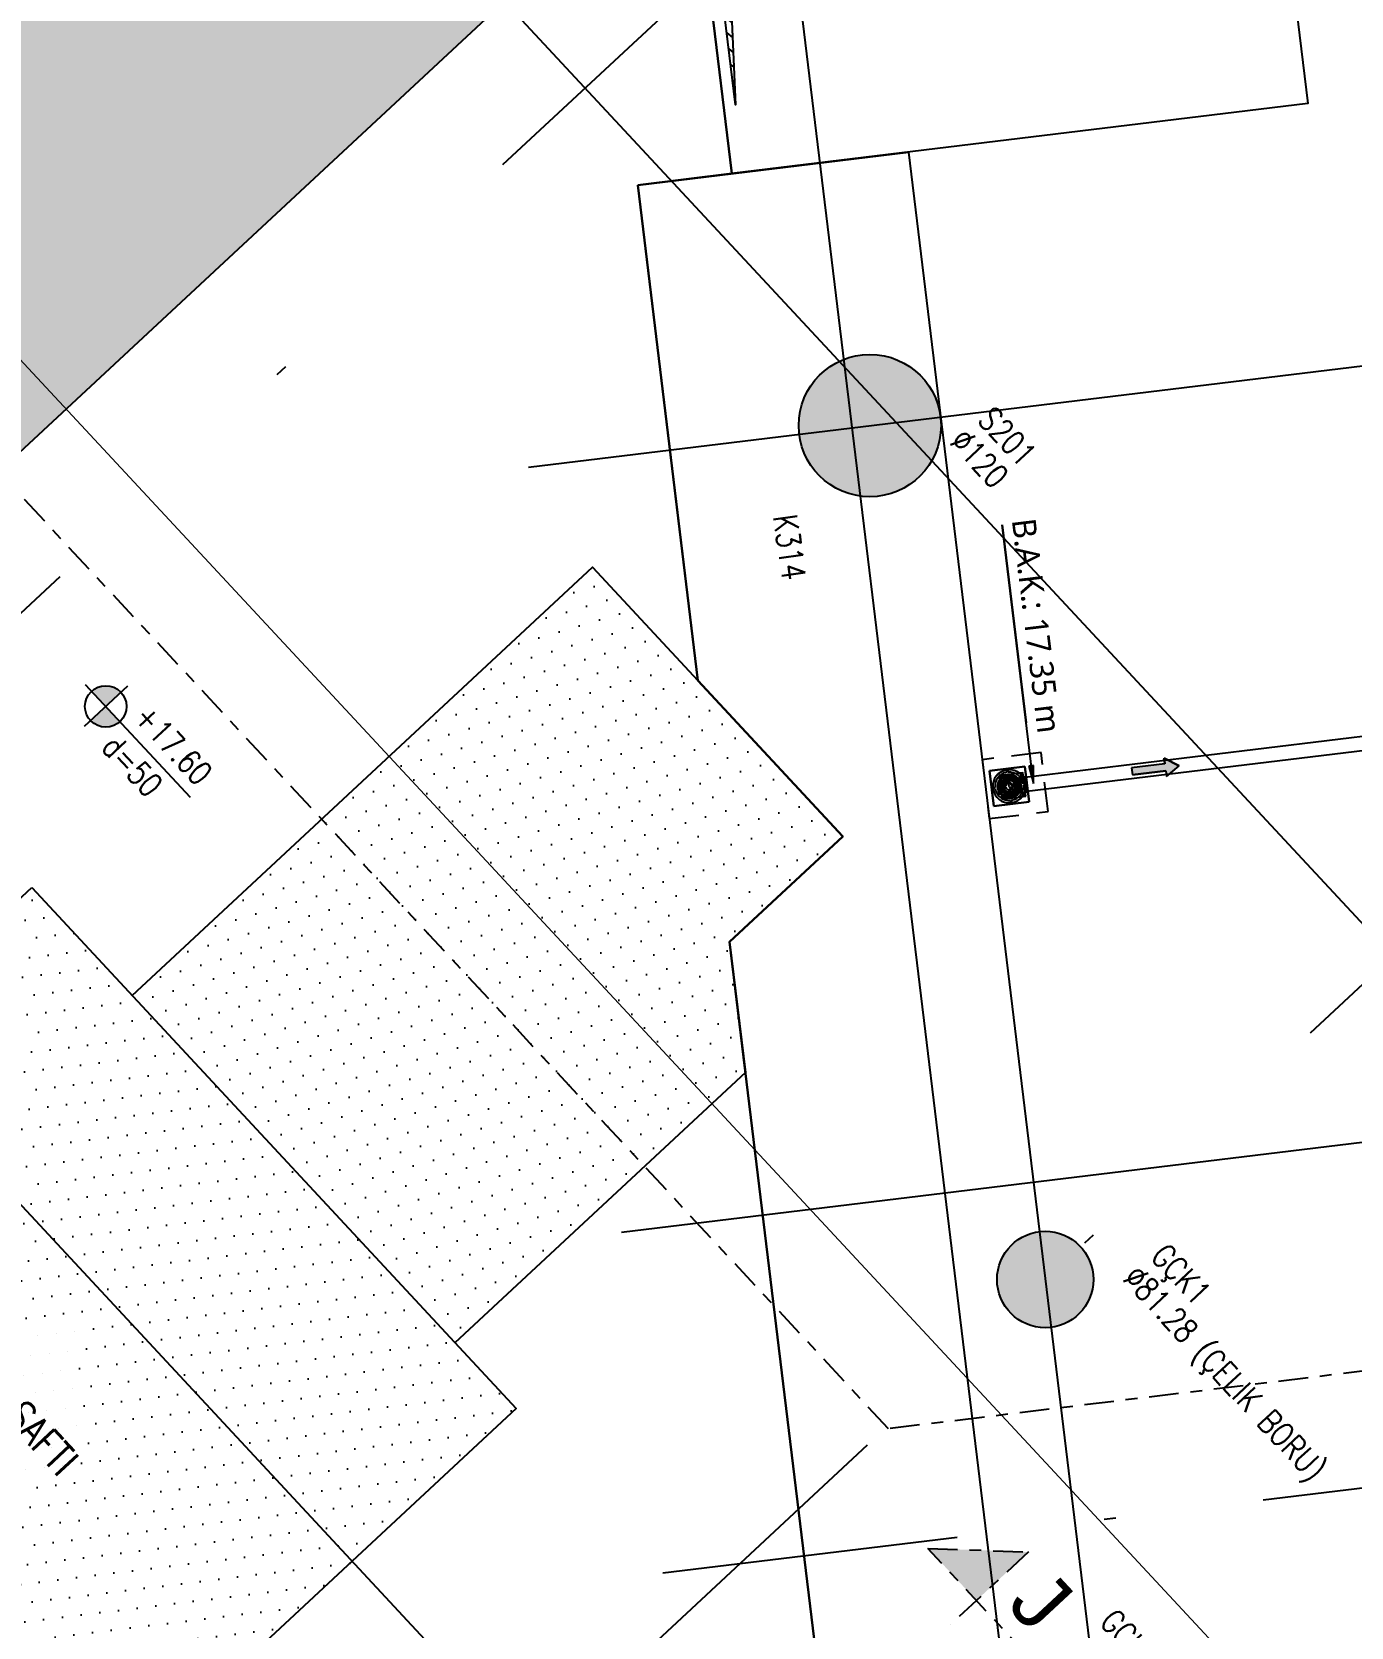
# Model space of a CAD drawing. Header units: millimetres. Extents: x 400382 to 401276, y 4543898 to 4544126.
# Drawn here: x 400429.5 to 400440.63, y 4544077.03 to 4544090.48 of the extents above; entities that cross this region are included whole.
import ezdxf
from ezdxf.enums import TextEntityAlignment as Align

# ---------------------------------------------------------------- set-up
doc = ezdxf.new("R2010")
doc.units = ezdxf.units.MM
for name, pattern in [('ACAD_ISO05W100', [33, 24, -3, 0, -3, 0, -3]), ('AKS', [3, 2.5, -0.25, 0, -0.25]), ('CENTER', [2, 1.25, -0.25, 0.25, -0.25]), ('CIZGI', [0.4, 0.25, -0.15]), ('CONTINU', [0]), ('DASHDOT2', [0.5, 0.25, -0.125, 0, -0.125])]:
    doc.linetypes.add(name, pattern=pattern)
doc.layers.add('A-DETL', color=90, linetype='Continuous', lineweight=15)
for name, color, linetype in [('aks prota', 2, 'AKS'), ('boşluk prota', 2, 'Continuous'), ('boşluk taraması prota', 252, 'Continuous'), ('iderzi_PROTA', 3, 'Continuous'), ('kesit tarama prota', 252, 'Continuous'), ('kiriş prota', 6, 'Continuous'), ('kolon prota', 1, 'Continuous'), ('kolon tarama prota', 252, 'Continuous'), ('lkolon prota', 4, 'Continuous'), ('merdiven prota', 2, 'Continuous'), ('not yazısı prota', 6, 'Continuous'), ('PRT-AL-TUNEL_EKSENI', 14, 'DASHDOT2'), ('PRT-MI-a_fit_drainage', 10, 'Continuous'), ('skesit prota', 7, 'Continuous'), ('st-s_kolon tarama', 252, 'Continuous'), ('st-s_level (kot)', 6, 'Continuous'), ('st-s_levelmark (kot işareti)', 4, 'Continuous'), ('TARAMA', 8, 'Continuous'), ('tkesit prota', 7, 'Continuous'), ('tkolon prota', 6, 'Continuous'), ('Yapım Yöntemi$0$st_s_kesit', 7, 'Continuous')]:
    doc.layers.add(name, color=color, linetype=linetype)
doc.styles.add('AKS', font='romanstw.shx', dxfattribs={"height": 25})
doc.styles.add('Arial', font='Arial.ttf')
doc.styles.add('OLCU', font='romanstw.shx')
doc.styles.add('Segoe UI Light_1', font='', dxfattribs={"height": 200})
doc.styles.add('TKIRIS', font='romanstw.shx')
doc.styles.add('tkolon', font='romanstw.shx')
doc.styles.get('Segoe UI Light_1').set_extended_font_data('Segoe UI Light')
pattern_1 = [(312.923994, (398997.36488, 4544993.93019), (0.170302485, 0.049990168), [0, -0.15875])]

# ---------------------------------------------------------------- blocks, each defined once
blk = doc.blocks.new('Flow Direction - Flow Direction _25mm_-1035271-_17_70 m  ARA KAT')
at = {"layer": 'TARAMA'}
blk.add_hatch(color=256, dxfattribs=at).paths.add_polyline_path([(0, 0), (-117, -78), (-117, -30), (-400, -30), (-400, 30), (-117, 30), (-117, 78)], flags=0)
for p, q in [((-117, 30), (-400, 30)), ((-400, 30), (-400, -30)), ((-117, 30), (-400, 30)), ((-400, 30), (-400, -30)), ((0, 0), (-117, 78)), ((-117, 78), (-117, 30)), ((-117, 78), (0, 0)), ((-117, 30), (-117, 78)), ((-117, -78), (0, 0)), ((-117, -78), (0, 0)), ((-400, -30), (-117, -30)), ((-117, -30), (-400, -30)), ((-117, -30), (-117, -78)), ((-117, -30), (-117, -78))]:
    blk.add_line(p, q, dxfattribs=at)
blk = doc.blocks.new('17.60 mekanik')
at = {"layer": 'kolon tarama prota'}
blk.add_hatch(color=256, dxfattribs=at).paths.add_polyline_path([(134727.9, 63528.8), (134716.9, 63539.2), (134714.6, 63536)], flags=0)
for p, q in [((135334.4, 64373.7), (134719.5, 63527.2)), ((134729, 63520.3), (135344, 64366.7)), ((134550.3, 63657.8), (134686.2, 63559.1)), ((134727.9, 63528.8), (134550.3, 63657.8)), ((134712.5, 63533.1), (134694.9, 63508.9)), ((134694.9, 63508.9), (134712.5, 63533.1)), ((134736.8, 63515.5), (134712.5, 63533.1)), ((134712.5, 63533.1), (134736.8, 63515.5)), ((134712.5, 63533.1), (134712.5, 63533.1)), ((134716.9, 63539.2), (134714.6, 63536)), ((134714.6, 63536), (134727.9, 63528.8)), ((134727.9, 63528.8), (134716.9, 63539.2)), ((134704.2, 63520), (134705.8, 63518.8)), ((134705.8, 63518.8), (134704.2, 63520)), ((134704.2, 63520), (134704.2, 63520)), ((134706.4, 63519.6), (134704.8, 63520.8)), ((134704.8, 63520.8), (134706.4, 63519.6)), ((134704.8, 63520.8), (134704.8, 63520.8)), ((134705.8, 63518.8), (134705.8, 63518.8)), ((134706.4, 63519.6), (134706.4, 63519.6)), ((134707.9, 63517.4), (134709.5, 63516.2)), ((134709.5, 63516.2), (134707.9, 63517.4)), ((134707.9, 63517.4), (134707.9, 63517.4)), ((134710.1, 63517), (134708.4, 63518.2)), ((134708.4, 63518.2), (134710.1, 63517)), ((134708.4, 63518.2), (134708.4, 63518.2)), ((134719.1, 63527.5), (134716.5, 63523.9)), ((134721, 63520.1), (134719.8, 63518.5)), ((134719.8, 63518.5), (134721, 63520.1)), ((134719.8, 63518.5), (134719.8, 63518.5)), ((134720.6, 63517.9), (134721.8, 63519.6)), ((134721.8, 63519.6), (134720.6, 63517.9)), ((134720.6, 63517.9), (134720.6, 63517.9)), ((134721, 63520.1), (134721, 63520.1)), ((134721.8, 63519.6), (134721.8, 63519.6)), ((134723.6, 63523.8), (134722.5, 63522.2)), ((134722.5, 63522.2), (134723.6, 63523.8)), ((134722.5, 63522.2), (134722.5, 63522.2)), ((134723.3, 63521.6), (134724.5, 63523.2)), ((134724.5, 63523.2), (134723.3, 63521.6)), ((134723.3, 63521.6), (134723.3, 63521.6)), ((134723.6, 63523.8), (134723.6, 63523.8)), ((134724.5, 63523.2), (134724.5, 63523.2)), ((134726.8, 63516.4), (134729.4, 63520)), ((134694.9, 63508.9), (134719.1, 63491.2)), ((134719.1, 63491.2), (134694.9, 63508.9)), ((134694.9, 63508.9), (134694.9, 63508.9)), ((134709.5, 63516.2), (134709.5, 63516.2)), ((134711, 63506.4), (134709.8, 63504.8)), ((134709.8, 63504.8), (134711, 63506.4)), ((134709.8, 63504.8), (134709.8, 63504.8)), ((134710.1, 63517), (134710.1, 63517)), ((134710.7, 63504.2), (134711.8, 63505.8)), ((134711.8, 63505.8), (134710.7, 63504.2)), ((134710.7, 63504.2), (134710.7, 63504.2)), ((134711, 63506.4), (134711, 63506.4)), ((134711.5, 63514.7), (134713.1, 63513.5)), ((134713.1, 63513.5), (134711.5, 63514.7)), ((134711.5, 63514.7), (134711.5, 63514.7)), ((134711.8, 63505.8), (134711.8, 63505.8)), ((134713.7, 63514.3), (134712.1, 63515.5)), ((134712.1, 63515.5), (134713.7, 63514.3)), ((134712.1, 63515.5), (134712.1, 63515.5)), ((134713.7, 63510.1), (134712.5, 63508.4)), ((134712.5, 63508.4), (134713.7, 63510.1)), ((134712.5, 63508.4), (134712.5, 63508.4)), ((134713.1, 63513.5), (134713.1, 63513.5)), ((134713.3, 63507.9), (134714.5, 63509.5)), ((134714.5, 63509.5), (134713.3, 63507.9)), ((134713.3, 63507.9), (134713.3, 63507.9)), ((134713.7, 63514.3), (134713.7, 63514.3)), ((134713.7, 63510.1), (134713.7, 63510.1)), ((134714.5, 63509.5), (134714.5, 63509.5)), ((134718.3, 63516.5), (134717.2, 63514.9)), ((134717.2, 63514.9), (134718.3, 63516.5)), ((134717.2, 63514.9), (134717.2, 63514.9)), ((134717.9, 63510), (134719.6, 63508.9)), ((134719.6, 63508.9), (134717.9, 63510)), ((134717.9, 63510), (134717.9, 63510)), ((134718, 63514.3), (134719.2, 63515.9)), ((134719.2, 63515.9), (134718, 63514.3)), ((134718, 63514.3), (134718, 63514.3)), ((134718.3, 63516.5), (134718.3, 63516.5)), ((134720.1, 63509.7), (134718.5, 63510.8)), ((134718.5, 63510.8), (134720.1, 63509.7)), ((134718.5, 63510.8), (134718.5, 63510.8)), ((134719.1, 63491.2), (134736.8, 63515.5)), ((134736.8, 63515.5), (134719.1, 63491.2)), ((134719.2, 63515.9), (134719.2, 63515.9)), ((134719.6, 63508.9), (134719.6, 63508.9)), ((134720.1, 63509.7), (134720.1, 63509.7)), ((134721.6, 63507.4), (134723.2, 63506.2)), ((134723.2, 63506.2), (134721.6, 63507.4)), ((134721.6, 63507.4), (134721.6, 63507.4)), ((134723.8, 63507), (134722.2, 63508.2)), ((134722.2, 63508.2), (134723.8, 63507)), ((134722.2, 63508.2), (134722.2, 63508.2)), ((134723.2, 63506.2), (134723.2, 63506.2)), ((134723.8, 63507), (134723.8, 63507)), ((134725.2, 63504.7), (134726.9, 63503.6)), ((134726.9, 63503.6), (134725.2, 63504.7)), ((134725.2, 63504.7), (134725.2, 63504.7)), ((134727.4, 63504.4), (134725.8, 63505.5)), ((134725.8, 63505.5), (134727.4, 63504.4)), ((134725.8, 63505.5), (134725.8, 63505.5)), ((134727.4, 63504.4), (134727.4, 63504.4)), ((134736.8, 63515.5), (134736.8, 63515.5)), ((134708.4, 63502.8), (134707.2, 63501.2)), ((134707.2, 63501.2), (134708.4, 63502.8)), ((134707.2, 63501.2), (134707.2, 63501.2)), ((134708, 63500.6), (134709.2, 63502.2)), ((134709.2, 63502.2), (134708, 63500.6)), ((134708, 63500.6), (134708, 63500.6)), ((134708.4, 63502.8), (134708.4, 63502.8)), ((134709.2, 63502.2), (134709.2, 63502.2)), ((134719.1, 63491.2), (134719.1, 63491.2)), ((134726.9, 63503.6), (134726.9, 63503.6))]:
    blk.add_line(p, q, dxfattribs=at)
at = {"layer": 'kolon tarama prota', "flags": 128}
for points in [[(134711.2, 63515.5), (134711.5, 63515.9), (134712.3, 63517), (134713.5, 63518.8), (134715.1, 63521), (134716.9, 63523.4), (134717, 63523.5)], [(134711.2, 63515.5), (134712.9, 63517.1), (134715.1, 63517.8), (134717.4, 63517.7), (134719.2, 63516.8)], [(134712.5, 63507.6), (134710.9, 63509.3), (134710.2, 63511.5), (134710.3, 63513.8), (134711.2, 63515.5)], [(134720.5, 63508.8), (134718.7, 63507.3), (134716.5, 63506.5), (134714.2, 63506.7), (134712.5, 63507.6)], [(134719.2, 63516.8), (134720.7, 63515.1), (134721.5, 63512.9), (134721.3, 63510.6), (134720.5, 63508.8)], [(134726.2, 63516.8), (134724.5, 63514.3), (134722.9, 63512.1), (134721.6, 63510.4), (134720.8, 63509.2), (134720.5, 63508.8), (134720.5, 63508.8)]]:
    blk.add_lwpolyline(points, dxfattribs=at)
at = {"layer": 'kolon tarama prota'}
for centre, radius, start, end in [((134715.8, 63512.2), 14, 146.0467, 231.9533), ((134715.8, 63512.2), 14, 146.0467, 231.9533), ((134715.8, 63512.2), 12, 146.388, 231.612), ((134715.8, 63512.2), 12, 146.388, 231.612), ((134715.8, 63512.2), 14, 56.0467, 141.9533), ((134715.8, 63512.2), 14, 56.0467, 141.9533), ((134715.8, 63512.2), 10, 144, 324), ((134715.8, 63512.2), 10, 144, 324), ((134715.8, 63512.2), 9.5, 147.017, 230.983), ((134715.8, 63512.2), 9.5, 147.017, 230.983), ((134715.8, 63512.2), 12, 56.388, 141.612), ((134715.8, 63512.2), 12, 56.388, 141.612), ((134715.8, 63512.2), 9, 144, 324), ((134715.8, 63512.2), 9, 144, 324), ((134715.8, 63512.2), 10, 324, 144), ((134715.8, 63512.2), 10, 324, 144), ((134715.8, 63512.2), 9.5, 57.017, 140.983), ((134715.8, 63512.2), 9.5, 57.017, 140.983), ((134715.8, 63512.2), 9, 324, 144), ((134715.8, 63512.2), 9, 324, 144), ((134715.8, 63512.2), 6.38, 54, 234), ((134715.8, 63512.2), 6.38, 54, 234), ((134715.8, 63512.2), 7.5, 57.8226, 140.1774), ((134715.8, 63512.2), 7.5, 57.8226, 140.1774), ((134715.8, 63512.2), 5.72, 54, 234), ((134715.8, 63512.2), 5.9, 324, 144), ((134715.8, 63512.2), 5, 324, 144), ((134715.8, 63512.2), 5, 324, 144), ((134715.8, 63512.2), 6.38, 234, 54), ((134715.8, 63512.2), 6.38, 234, 54), ((134715.8, 63512.2), 5, 59.7392, 138.2608), ((134715.8, 63512.2), 5, 59.7392, 138.2608), ((134715.8, 63512.2), 7.5, 327.8226, 50.1774), ((134715.8, 63512.2), 7.5, 327.8226, 50.1774), ((134715.8, 63512.2), 9.5, 327.017, 50.983), ((134715.8, 63512.2), 9.5, 327.017, 50.983), ((134715.8, 63512.2), 12, 326.388, 51.612), ((134715.8, 63512.2), 12, 326.388, 51.612), ((134715.8, 63512.2), 14, 326.0467, 51.9533), ((134715.8, 63512.2), 14, 326.0467, 51.9533), ((134715.8, 63512.2), 7.5, 147.8226, 230.1774), ((134715.8, 63512.2), 7.5, 147.8226, 230.1774), ((134715.8, 63512.2), 12, 236.388, 321.612), ((134715.8, 63512.2), 12, 236.388, 321.612), ((134715.8, 63512.2), 5.9, 144, 324), ((134715.8, 63512.2), 9.5, 237.017, 320.983), ((134715.8, 63512.2), 9.5, 237.017, 320.983), ((134715.8, 63512.2), 5, 144, 324), ((134715.8, 63512.2), 5, 144, 324), ((134715.8, 63512.2), 5, 149.7392, 228.2608), ((134715.8, 63512.2), 5, 149.7392, 228.2608), ((134714.1, 63509.8), 2.95, 54, 234), ((134715.8, 63512.2), 7.5, 237.8226, 320.1774), ((134715.8, 63512.2), 7.5, 237.8226, 320.1774), ((134715.8, 63512.2), 5.71, 234, 54), ((134715.8, 63512.2), 3, 153.5941, 224.4059), ((134715.8, 63512.2), 3, 153.5941, 224.4059), ((134715.8, 63512.2), 5, 239.7392, 318.2608), ((134715.8, 63512.2), 5, 239.7392, 318.2608), ((134715.8, 63512.2), 3, 63.5941, 134.4059), ((134715.8, 63512.2), 3, 63.5941, 134.4059), ((134715.8, 63512.2), 3, 243.5941, 314.4059), ((134715.8, 63512.2), 3, 243.5941, 314.4059), ((134717.6, 63514.6), 2.95, 234, 54), ((134715.8, 63512.2), 3, 333.5941, 44.4059), ((134715.8, 63512.2), 3, 333.5941, 44.4059), ((134715.8, 63512.2), 5, 329.7392, 48.2608), ((134715.8, 63512.2), 5, 329.7392, 48.2608), ((134715.8, 63512.2), 14, 236.0467, 321.9533), ((134715.8, 63512.2), 14, 236.0467, 321.9533)]:
    blk.add_arc(centre, radius, start, end, dxfattribs=at)
for centre, major_axis, start_param, end_param in [((134721.6, 63520.1), (5.16, -3.75), 1.570796, 4.712389), ((134721.6, 63520.1), (4.62, -3.36), 1.570796, 4.712389), ((134724.2, 63523.7), (5.16, -3.75), 1.570796, 4.712389), ((134724.2, 63523.7), (4.77, -3.47), 3.141593, 4.712389), ((134724.2, 63523.7), (-4.77, 3.47), 4.712389, 6.283185), ((134721.6, 63520.1), (-5.16, 3.75), 1.570796, 4.712389), ((134721.6, 63520.1), (4.62, -3.36), 4.712389, 7.853982), ((134724.2, 63523.7), (-5.16, 3.75), 1.570796, 4.712389), ((134724.2, 63523.7), (4.77, -3.47), 4.712389, 6.283185), ((134724.2, 63523.7), (-4.77, 3.47), 3.141593, 4.712389)]:
    blk.add_ellipse(centre, major_axis=major_axis, ratio=0.010059, start_param=start_param, end_param=end_param, dxfattribs=at)
at = {"layer": 'kolon tarama prota', "xscale": 0.1, "yscale": 0.1, "zscale": 0.1, "rotation": 53.99999999999974}
blk.add_blockref('Flow Direction - Flow Direction _25mm_-1035271-_17_70 m  ARA KAT', (134800.6, 63628.9), dxfattribs=at)
at = {"layer": 'kolon tarama prota', "insert": (134564.5, 63682.9), "char_height": 20, "width": 207.124, "attachment_point": 1, "rotation": 324, "line_spacing_factor": 1.142579, "style": 'Segoe UI Light_1'}
blk.add_mtext('B.A.K.: 17.35 m', dxfattribs=at)
blk = doc.blocks.new('YER SUZGECI_20x20')
at = {"color": 2}
blk.add_lwpolyline([(-20, 0), (0, 0), (0, 20), (-20, 20)], close=True, dxfattribs=at)
for points in [[(0, 20), (-20, 0)], [(-20, 20), (0, 0)]]:
    blk.add_lwpolyline(points, dxfattribs=at)
blk.add_circle((-10, 10), 7, dxfattribs=at)
blk = doc.blocks.new('PLAN_KOT')
at = {"layer": 'st-s_levelmark (kot işareti)'}
h = blk.add_hatch(color=256, dxfattribs=at)
h.paths.add_polyline_path([(0, 17.5, 0.414214), (-17.5, 0), (0, 0)])
h.paths.add_polyline_path([(17.5, 0), (0, 0), (0, -17.5, 0.414214)])
for p, q in [((0, 25), (0, -25)), ((105, 0), (-25, 0))]:
    blk.add_line(p, q, dxfattribs=at)
blk.add_circle((0, 0), 17.5, dxfattribs=at)
at = {"layer": 'st-s_level (kot)', "color": 6, "style": 'OLCU', "width": 0.8}
for tag, p in [('KOT', (22.7, 9.8)), ('DÖŞEME_KALINLIĞI', (22.7, -27.6))]:
    blk.add_attdef(tag, p, '', height=20, dxfattribs=at)

msp = doc.modelspace()

# ---------------------------------------------------------------- hatches: boundary and pattern name
at = {"layer": 'boşluk taraması prota', "ltscale": 2}
h = msp.add_hatch(dxfattribs=at)
h.set_pattern_fill('ANSI31', color=256, scale=0.03, angle=-83.076006, style=0)
h.set_pattern_definition([(321.923994, (399942.09263, 4544740.68775), (0.058741273, 0.074980167), [])])
h.paths.add_polyline_path([(400439.69465, 4544093.73227), (400435.30369, 4544092.931), (400435.43736, 4544089.86141), (400435.03599, 4544093.16655)])
at = {"layer": 'kesit tarama prota'}
h = msp.add_hatch(color=256, dxfattribs=at)
h.dxf.hatch_style = 1
h.paths.add_polyline_path([(400437.90855, 4544077.65932), (400437.06058, 4544077.69006), (400437.4692, 4544077.2507)])
at = {"layer": 'kolon tarama prota'}
h = msp.add_hatch(dxfattribs=at)
h.set_pattern_fill('DOTS', color=2, scale=0.1, angle=-47.076006)
h.set_pattern_definition(pattern_1)
h.paths.add_polyline_path([(400422.91056, 4544086.83925), (400423.31917, 4544086.3999), (400420.97595, 4544084.22061), (400420.56733, 4544084.65996)])
h.paths.add_polyline_path([(400426.67851, 4544084.40306), (400425.11215, 4544086.08725), (400426.50344, 4544087.38121), (400428.0698, 4544085.69701), (400435.05361, 4544092.19222), (400434.9238, 4544093.25362), (400430.61052, 4544092.72982), (400427.49109, 4544096.08391), (400409.25788, 4544079.12632), (400414.7061, 4544073.26826)])
h = msp.add_hatch(color=256, dxfattribs=at)
h.dxf.hatch_style = 1
edge = h.paths.add_edge_path()
edge.add_arc((400436.57069, 4544087.1577), 0.6, -47.076006, 312.923994)
h = msp.add_hatch(dxfattribs=at)
h.set_pattern_fill('DOTS', color=2, scale=0.1, angle=-47.076006)
h.set_pattern_definition(pattern_1)
h.paths.add_polyline_path([(400434.23074, 4544085.96437), (400435.11962, 4544085.00863), (400436.34338, 4544083.69281), (400435.38738, 4544082.8037), (400435.51579, 4544081.6975), (400433.07128, 4544079.42401), (400430.34744, 4544082.35275)])
h = msp.add_hatch(color=256, dxfattribs=at)
h.dxf.hatch_style = 1
edge = h.paths.add_edge_path()
edge.add_arc((400438.04998, 4544079.95693), 0.4064, 0, 360)
at = {"layer": 'st-s_kolon tarama', "ltscale": 0.001}
h = msp.add_hatch(dxfattribs=at)
h.set_pattern_fill('DOTS', color=253, scale=0.1, angle=6.931826)
h.set_pattern_definition([(6.931826, (398997.36488, 4544993.93019), (0.059635541, 0.167169242), [0, -0.15875])])
h.paths.add_polyline_path([(400429.50097, 4544083.26289), (400433.58714, 4544078.86935), (400429.19359, 4544074.78318), (400425.10743, 4544079.17673)])

# ---------------------------------------------------------------- linework, layer by layer
at = {"layer": 'A-DETL', "color": 1, "lineweight": 5}
msp.add_lwpolyline([(400410.49797, 4544108.04135), (400518.40627, 4543992.01566)], dxfattribs=at)
at = {"layer": 'aks prota', "ltscale": 10}
for p, q in [((400524.75998, 4543992.59926), (400411.76442, 4544114.0949)), ((400517.51063, 4543985.85709), (400404.51506, 4544107.35273)), ((400442.38913, 4544038.00062), (400435.07808, 4544098.20454)), ((400411.43523, 4544068.86059), (400438.03409, 4544093.59854)), ((400433.69184, 4544086.8081), (400480.05125, 4544092.4379)), ((400434.47543, 4544080.3555), (400480.83484, 4544085.98531)), ((400418.24551, 4544061.53801), (400443.64353, 4544085.15914))]:
    msp.add_line(p, q, dxfattribs=at)
at = {"layer": 'boşluk prota', "ltscale": 0.05}
msp.add_lwpolyline([(400439.69465, 4544093.73227), (400435.30369, 4544092.931), (400435.43736, 4544089.86141), (400435.03599, 4544093.16655)], close=True, dxfattribs=at)
at = {"layer": 'iderzi_PROTA', "linetype": 'ACAD_ISO05W100', "lineweight": 30, "ltscale": 2}
msp.add_lwpolyline([(400434.74387, 4544094.74279), (400435.40699, 4544089.28229), (400434.61235, 4544089.18579), (400434.92513, 4544086.61017), (400435.11962, 4544085.00863), (400436.34338, 4544083.69281), (400435.38738, 4544082.8037), (400436.17836, 4544076.29025), (400438.63966, 4544073.64447), (400436.71255, 4544071.85217), (400436.71255, 4544071.85217)], dxfattribs=at)
at = {"layer": 'kiriş prota'}
for points in [[(400439.78194, 4544093.84362), (400440.26428, 4544089.87237), (400435.40699, 4544089.28229), (400434.92465, 4544093.25354), (400439.77737, 4544093.84307)], [(400435.05361, 4544092.19222), (400428.0698, 4544085.69701)], [(400434.61235, 4544089.18579), (400436.89556, 4544089.46313), (400438.72397, 4544074.40685)], [(400436.71255, 4544071.85217), (400438.63966, 4544073.64447), (400437.39862, 4544074.97819), (400436.17836, 4544076.29025), (400435.38738, 4544082.8037), (400436.34338, 4544083.69281), (400435.11962, 4544085.00863), (400434.61235, 4544089.18579)], [(400430.34744, 4544082.35275), (400434.23074, 4544085.96437), (400435.11962, 4544085.00863), (400436.34338, 4544083.69281), (400435.38738, 4544082.8037), (400435.52111, 4544081.70244), (400433.07128, 4544079.42401)], [(400429.50097, 4544083.26289), (400433.58714, 4544078.86935), (400429.19359, 4544074.78318), (400425.10743, 4544079.17673), (400429.50097, 4544083.26289)]]:
    msp.add_lwpolyline(points, dxfattribs=at)
at = {"layer": 'kolon prota', "color": 1}
msp.add_circle((400436.57069, 4544087.1577), 0.6, dxfattribs=at)
at = {"layer": 'PRT-AL-TUNEL_EKSENI', "ltscale": 10}
msp.add_line((400434.82426, 4544077.48303), (400481.18367, 4544083.11283), dxfattribs=at)
at = {"layer": 'PRT-MI-a_fit_drainage', "color": 2, "linetype": 'CIZGI'}
msp.add_lwpolyline([(400438.07437, 4544083.90366), (400438.01409, 4544084.40002), (400437.51774, 4544084.33974), (400437.57802, 4544083.84339)], close=True, dxfattribs=at)
at = {"layer": 'skesit prota', "linetype": 'CENTER', "ltscale": 0.2}
for p, q in [((400437.06058, 4544077.69006), (400437.90855, 4544077.65932)), ((400437.90855, 4544077.65932), (400437.24952, 4544077.04639))]:
    msp.add_line(p, q, dxfattribs=at)
for points in [[(400485.58366, 4544084.6312), (400436.7276, 4544078.6982), (400404.31018, 4544113.55421)], [(400446.54236, 4544067.49502), (400437.06058, 4544077.69006)]]:
    msp.add_lwpolyline(points, dxfattribs=at)
at = {"layer": 'Yapım Yöntemi$0$st_s_kesit', "color": 3, "ltscale": 0.1}
msp.add_circle((400438.04998, 4544079.95693), 0.4064, dxfattribs=at)

# ---------------------------------------------------------------- block references
at = {"layer": 'merdiven prota', "xscale": 0.01, "yscale": 0.01, "zscale": 0.01, "rotation": 312.9239939588403}
msp.add_blockref('17.60 mekanik', (399055.2216, 4544638.04734), dxfattribs=at)
at = {"layer": 'PRT-MI-a_fit_drainage', "color": 2, "xscale": 0.01, "yscale": 0.01, "zscale": 0.01, "rotation": 96.9239939588472}
msp.add_blockref('YER SUZGECI_20x20', (400437.86097, 4544084.23032), dxfattribs=at)
at = {"layer": 'st-s_level (kot)', "linetype": 'CONTINU', "ltscale": 0.1, "xscale": 0.01, "yscale": 0.01, "zscale": 0.01, "rotation": 312.9239939588403}
msp.add_blockref('PLAN_KOT', (400430.12573, 4544084.78945), dxfattribs=at).add_auto_attribs({'KOT': '+17.60', 'DÖŞEME_KALINLIĞI': 'd=50'})

# ---------------------------------------------------------------- texts
at = {"layer": 'kiriş prota', "ltscale": 0.05, "style": 'TKIRIS', "width": 0.8}
msp.add_text('K314', height=0.2, rotation=278.161143, dxfattribs=at).set_placement((400435.85425, 4544086.40717), align=Align.MIDDLE_LEFT)
at = {"layer": 'lkolon prota', "style": 'tkolon', "width": 0.8}
for s, p in [('%%C120', (400437.2344, 4544087.01378)), ('%%C81.28 (ÇELIK BORU)', (400438.69447, 4544079.95829))]:
    msp.add_text(s, height=0.2, rotation=312.923994, dxfattribs=at).set_placement(p)
at = {"layer": 'not yazısı prota', "style": 'AKS', "width": 0.8}
msp.add_text('PASA ŞAFTI', height=0.25, rotation=312.923994, dxfattribs=at).set_placement((400429.22434, 4544078.82627), align=Align.CENTER)
at = {"layer": 'tkesit prota', "style": 'Arial'}
msp.add_text('J', height=0.5, rotation=312.923994, dxfattribs=at).set_placement((400437.71524, 4544077.2064))
at = {"layer": 'tkolon prota', "style": 'tkolon', "width": 0.8}
for s, p in [('S201', (400437.47017, 4544087.19655)), ('GÇK1', (400438.93024, 4544080.14106)), ('GÇK2', (400438.50026, 4544077.05922))]:
    msp.add_text(s, height=0.2, rotation=312.923994, dxfattribs=at).set_placement(p)

doc.saveas('drawing.dxf')
